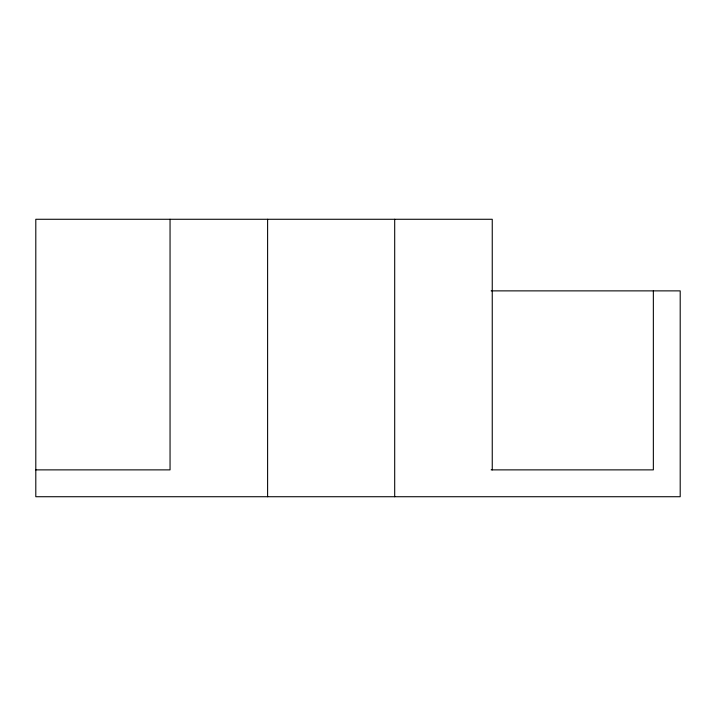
<?xml version="1.0" encoding="UTF-8"?>
<svg xmlns="http://www.w3.org/2000/svg" width="716" height="716" viewBox="0 0 716 716"><rect width="100%" height="100%" fill="white"/><g stroke="black" fill="none" stroke-linecap="round" stroke-linejoin="round"><path stroke-width="1.07" d="M491.131 290.875L680.2 290.875L680.2 496.725L35.8 496.725L35.8 219.275L492.25 219.275L492.25 469.875M35.8 469.875L170.05 469.875L170.05 219.275M491.131 469.875L653.35 469.875L653.35 290.875M394.695 219.275L394.695 496.725M267.605 219.275L267.605 496.725"/></g></svg>
